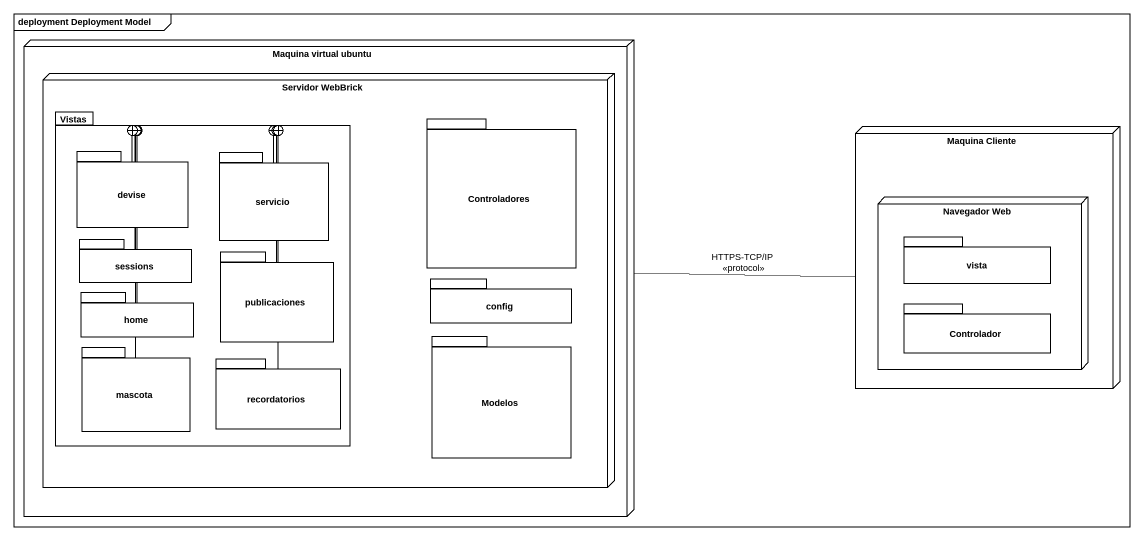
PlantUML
@startuml
mainframe deployment Deployment Model
node "Maquina virtual ubuntu" as Maquina_virtual_ubuntu {
  node "Servidor WebBrick" as Servidor_WebBrick {
    package Vistas {
      package devise {
      }
      package servicio {
      }
      package sessions {
      }
      package publicaciones {
      }
      package home {
      }
      package mascota {
      }
      package recordatorios {
      }
    }
    package Controladores {
    }
    package config {
    }
    package Modelos {
    }
  }
}
node "Maquina Cliente" as Maquina_Cliente {
  node "Navegador Web" as Navegador_Web {
    package vista {
    }
    package Controlador {
    }
  }
}
Maquina_virtual_ubuntu -right- Maquina_Cliente : HTTPS-TCP/IP\n<<protocol>>
devise --+ Vistas
servicio --+ Vistas
sessions -right-+ Vistas
publicaciones -left-+ Vistas
home -right-+ Vistas
mascota -up-+ Vistas
recordatorios -up-+ Vistas
@enduml
